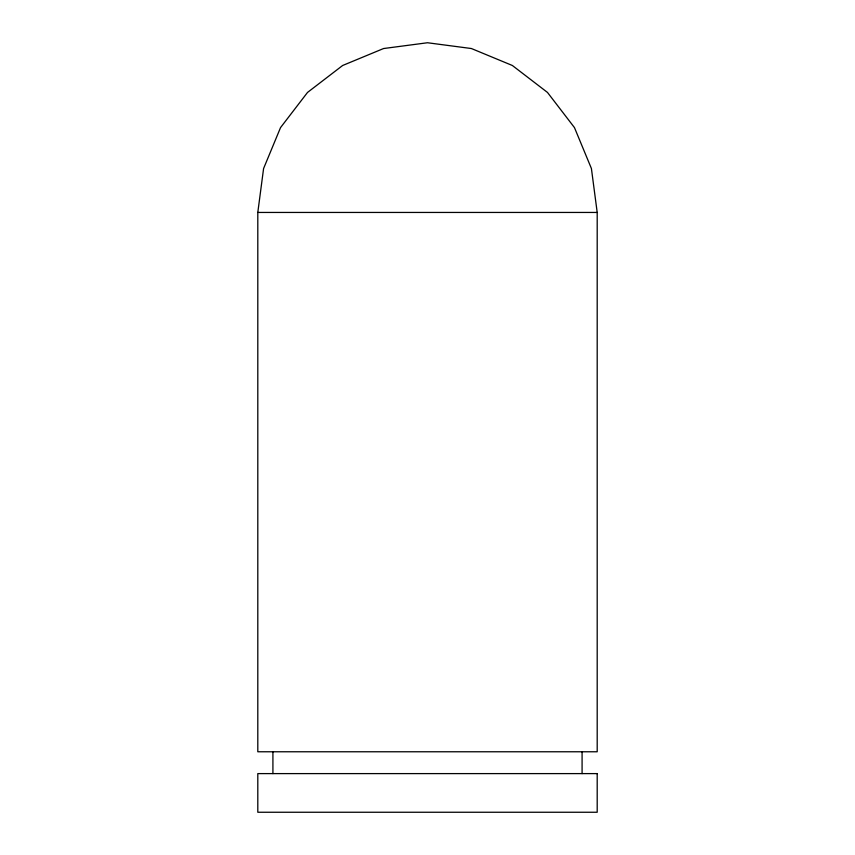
<?xml version="1.0" encoding="UTF-8"?>
<svg xmlns="http://www.w3.org/2000/svg" width="855" height="855" viewBox="0 0 855 855"><rect width="100%" height="100%" fill="white"/><g stroke="black" fill="none" stroke-linecap="round" stroke-linejoin="round"><path stroke-width="1.28" d="M257.804 212.446L263.586 168.521L280.536 127.598L307.511 92.447L342.652 65.482L383.585 48.532L427.5 42.75L471.415 48.532L512.348 65.482L547.489 92.447L574.464 127.598L591.414 168.521L597.196 212.446L597.196 751.769L257.804 751.769L257.804 212.446L597.196 212.446M582.084 751.769L582.084 773.604M272.916 751.769L272.916 773.604M597.196 773.604L257.804 773.604L257.804 812.25L597.196 812.25L597.196 773.604"/></g></svg>
